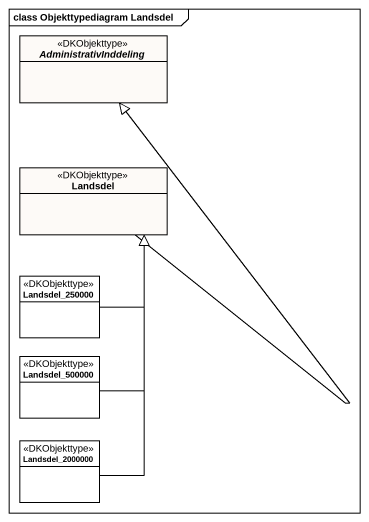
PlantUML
@startuml
mainframe class Objekttypediagram Landsdel
hide circle
hide empty members
abstract class AdministrativInddeling <<DKObjekttype>> #FDFAF7
class Landsdel <<DKObjekttype>> #FDFAF7
class Landsdel_250000 <<DKObjekttype>>
class Landsdel_500000 <<DKObjekttype>>
class Landsdel_2000000 <<DKObjekttype>>
Landsdel -up-|> AdministrativInddeling
Landsdel_250000 -up-|> Landsdel
Landsdel_500000 -up-|> Landsdel
Landsdel_2000000 -up-|> Landsdel
@enduml
